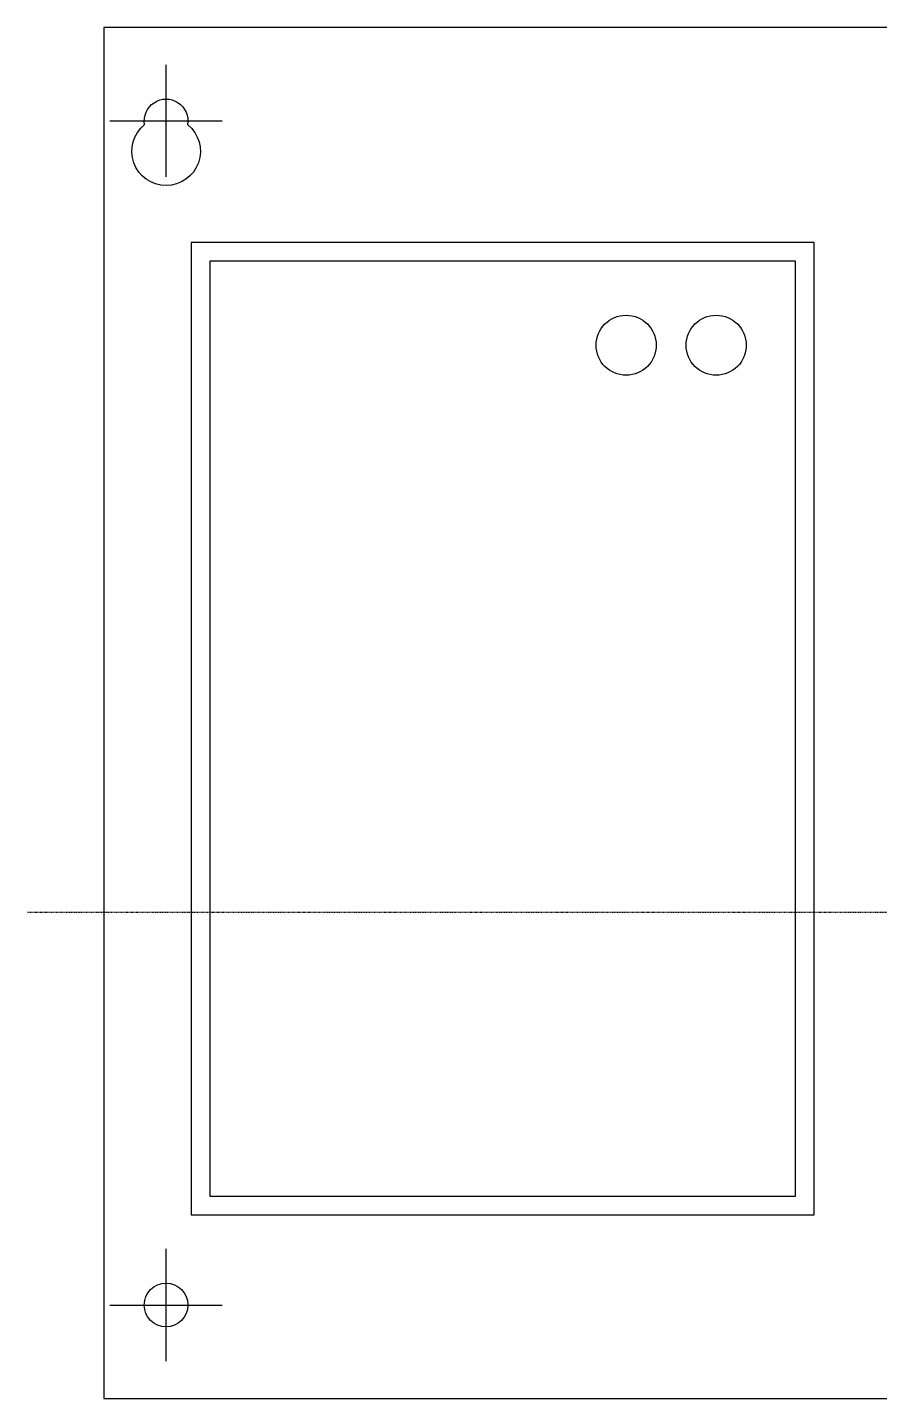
# Model space of a CAD drawing. Extents: x 0 to 607, y 0 to 244.
# Drawn here: x 0 to 136.7, y 24 to 244 of the extents above; entities that cross this region are included whole.
import ezdxf

# ---------------------------------------------------------------- set-up
doc = ezdxf.new("R2010")
doc.units = 0
doc.linetypes.add('CENTER2', pattern=[1.125, 0.75, -0.125, 0.125, -0.125])

# ---------------------------------------------------------------- blocks, each defined once
blk = doc.blocks.new('hfgd')
at = {"color": 7}
for centre, radius, start, end in [((8263.52, -2141.55), 3.5, 350.2666, 189.7334), ((8263.52, -2146.42), 5.5, 128.8441, 51.1559)]:
    blk.add_arc(centre, radius, start, end, dxfattribs=at)
blk = doc.blocks.new('dfhfeher')
at = {"color": 6}
for p, q in [((71236.48, 6493.97), (71236.48, 6511.97)), ((71227.48, 6502.97), (71245.48, 6502.97)), ((71236.48, 6303.97), (71236.48, 6321.97)), ((71227.48, 6312.97), (71245.48, 6312.97))]:
    blk.add_line(p, q, dxfattribs=at)
at = {"color": 6, "linetype": 'CENTER2', "ltscale": 0.008}
blk.add_line((71820.76, 6375.97), (71214.23, 6375.97), dxfattribs=at)
at = {"color": 7}
for points in [[(71226.48, 6297.97), (71776.48, 6297.97), (71776.48, 6517.97), (71226.48, 6517.97)], [(71240.48, 6327.45), (71340.48, 6327.45), (71340.48, 6483.45), (71240.48, 6483.45)], [(71243.48, 6330.45), (71337.48, 6330.45), (71337.48, 6480.45), (71243.48, 6480.45)]]:
    blk.add_lwpolyline(points, close=True, dxfattribs=at)
for centre, radius in [((71310.3, 6466.97), 4.82), ((71324.75, 6466.97), 4.82), ((71236.48, 6312.97), 3.5)]:
    blk.add_circle(centre, radius, dxfattribs=at)
at = {"color": 7, "xscale": -1}
blk.add_blockref('hfgd', (79500, 8644.51), dxfattribs=at)

msp = doc.modelspace()

# ---------------------------------------------------------------- block references
msp.add_blockref('dfhfeher', (-71214.23, -6273.99))

doc.saveas('drawing.dxf')
